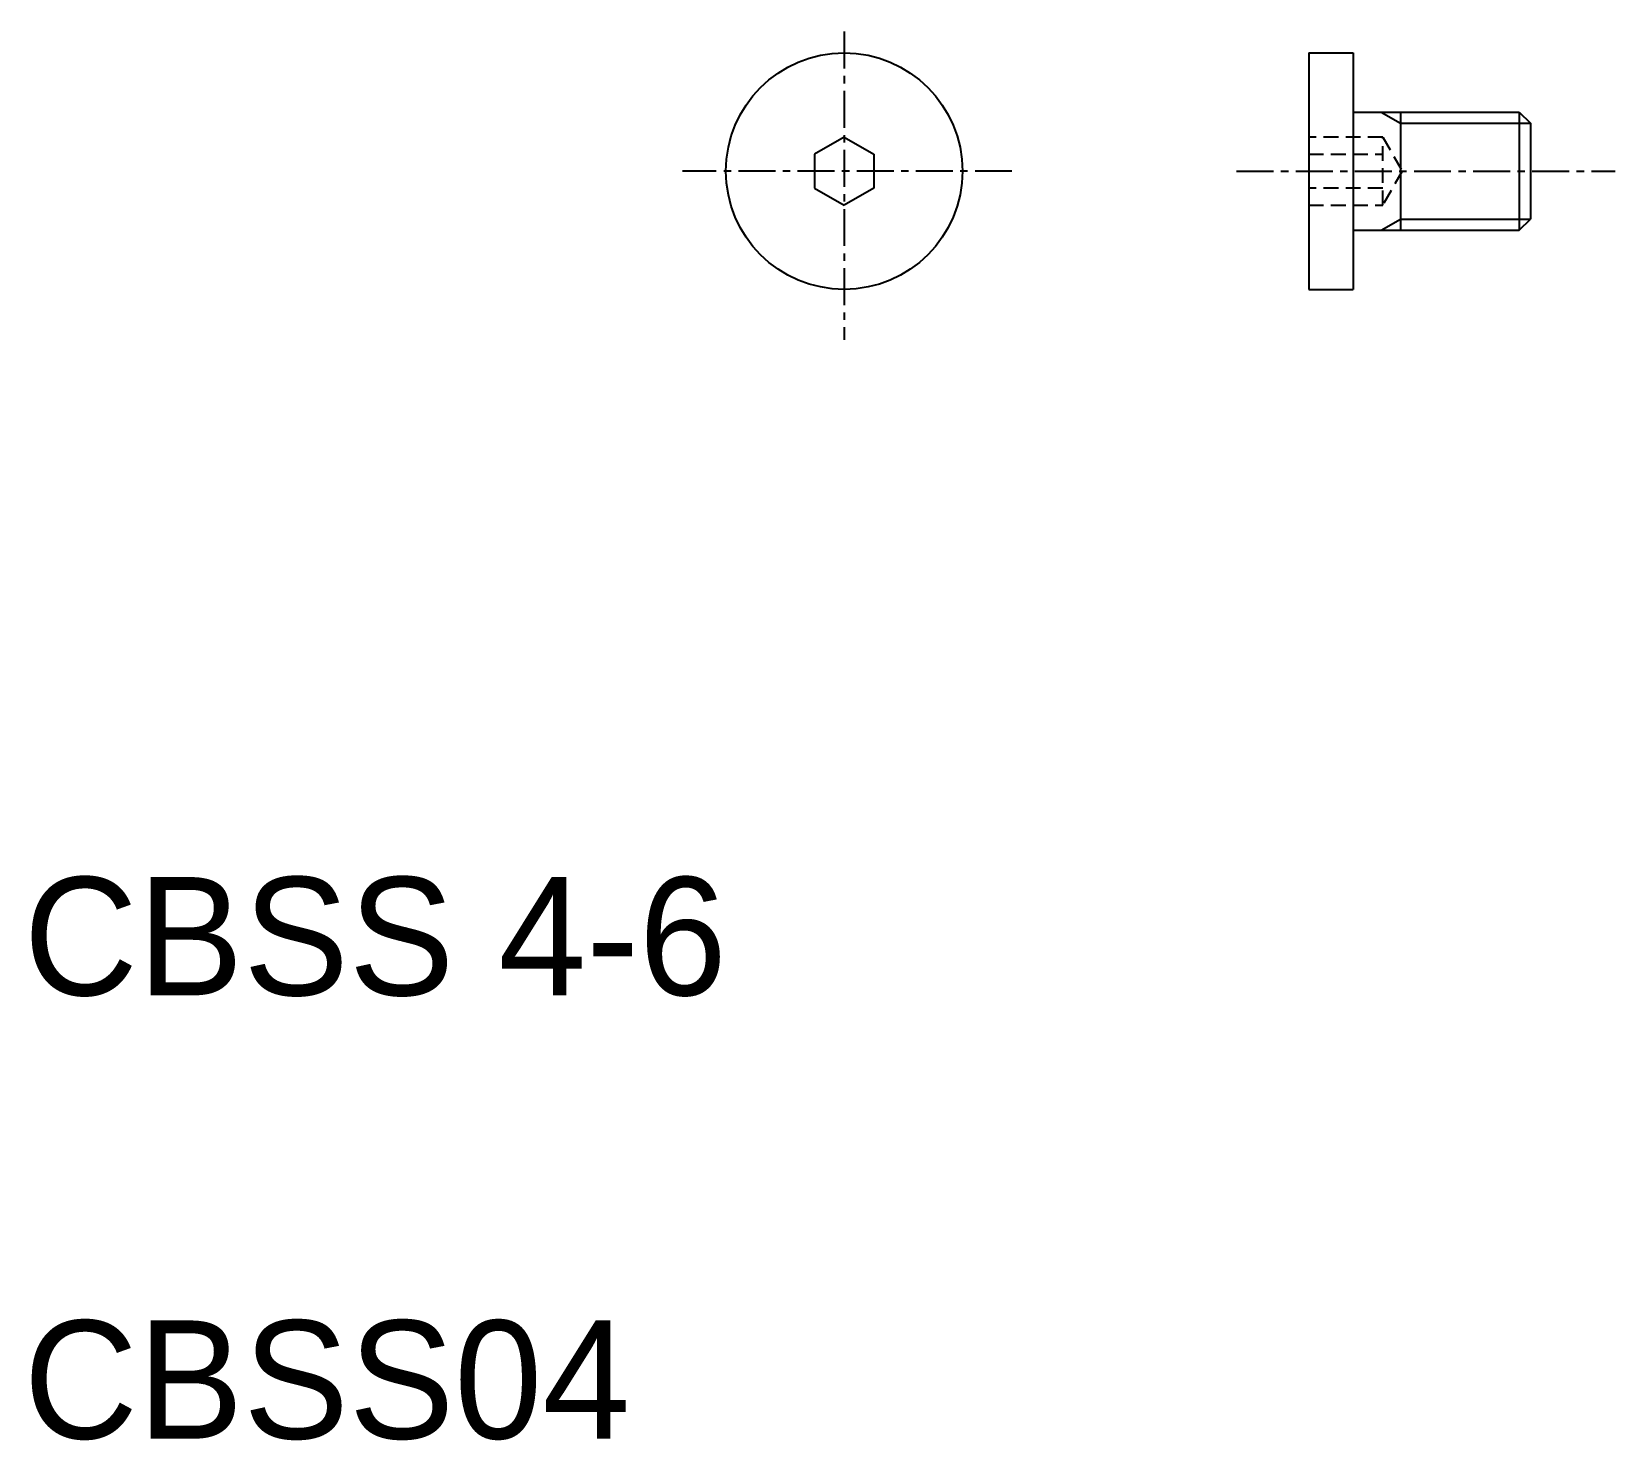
# Model space of a CAD drawing. Extents: x 10.3 to 63.8, y 9.9 to 57.6.
import ezdxf

# ---------------------------------------------------------------- set-up
doc = ezdxf.new("R2010")
doc.units = 0
doc.linetypes.add('CENTER', pattern=[2, 1.25, -0.25, 0.25, -0.25])
doc.linetypes.add('DASHED', pattern=[0.75, 0.5, -0.25])
doc.layers.get('0').update_dxf_attribs({"linetype": 'CONTINUOUS'})
doc.layers.add('CENTER', color=1, linetype='CENTER')

msp = doc.modelspace()

# ---------------------------------------------------------------- linework, layer by layer
at = {"color": 7, "linetype": 'CONTINUOUS'}
for p, q in [((53.466, 56.883), (53.466, 48.883)), ((53.466, 56.883), (54.966, 56.883)), ((54.966, 56.883), (54.966, 48.883)), ((54.966, 54.883), (60.587, 54.883)), ((56.566, 54.883), (56.566, 50.883)), ((60.587, 54.883), (60.587, 50.883)), ((60.587, 54.883), (60.966, 54.504)), ((60.966, 54.504), (60.966, 51.262)), ((37.753, 54.037), (36.753, 53.46)), ((37.753, 54.037), (38.753, 53.46)), ((36.753, 53.46), (36.753, 52.305)), ((38.753, 53.46), (38.753, 52.305)), ((36.753, 52.305), (37.753, 51.728)), ((38.753, 52.305), (37.753, 51.728)), ((60.587, 50.883), (60.966, 51.262)), ((54.966, 50.883), (60.587, 50.883)), ((53.466, 48.883), (54.966, 48.883))]:
    msp.add_line(p, q, dxfattribs=at)
at = {"color": 3, "linetype": 'CONTINUOUS'}
for p, q in [((55.91, 54.883), (56.566, 54.504)), ((56.566, 54.504), (60.966, 54.504)), ((55.91, 50.883), (56.566, 51.262)), ((56.566, 51.262), (60.966, 51.262))]:
    msp.add_line(p, q, dxfattribs=at)
at = {"color": 3, "linetype": 'DASHED'}
for p, q in [((55.966, 54.033), (53.466, 54.033)), ((55.966, 54.033), (56.63, 52.883)), ((55.966, 51.733), (55.966, 54.033)), ((53.466, 53.458), (55.966, 53.458)), ((55.966, 52.883), (55.966, 52.883)), ((56.63, 52.883), (55.966, 51.733)), ((55.966, 52.308), (53.466, 52.308)), ((53.466, 51.733), (55.966, 51.733))]:
    msp.add_line(p, q, dxfattribs=at)
at = {"color": 7, "linetype": 'CONTINUOUS'}
msp.add_circle((37.753, 52.883), 4, dxfattribs=at)
at = {"layer": 'CENTER', "color": 1, "linetype": 'CENTER'}
for p, q in [((37.753, 57.602), (37.753, 47.181)), ((43.427, 52.883), (32.284, 52.883)), ((51.026, 52.883), (63.834, 52.883))]:
    msp.add_line(p, q, dxfattribs=at)

# ---------------------------------------------------------------- texts
at = {"color": 7, "linetype": 'CONTINUOUS'}
for s, p in [('CBSS 4-6', (10, 25)), ('CBSS04', (10, 10))]:
    msp.add_text(s, height=4, dxfattribs=at).set_placement(p)

doc.saveas('drawing.dxf')
